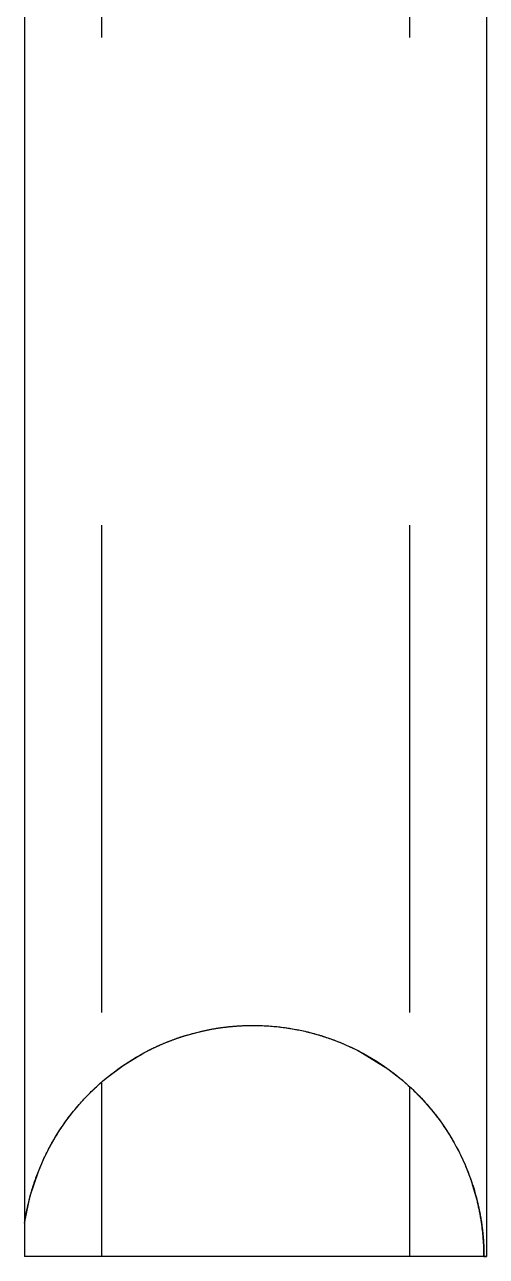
# Model space of a CAD drawing. Extents: x 0 to 0.339, y 0 to 0.995.
# Drawn here: x 0.2447 to 0.3395, y 0.2447 to 0.4974 of the extents above; entities that cross this region are included whole.
import ezdxf

# ---------------------------------------------------------------- set-up
doc = ezdxf.new("R2010")
doc.units = 0
doc.linetypes.add('HIDDEN', pattern=[0.037501, 0.025013, -0.012488])
doc.layers.add('LEFT', color=7, linetype='CONTINUOUS')
doc.layers.add('LEFT_HID', color=7, linetype='HIDDEN')

msp = doc.modelspace()

# ---------------------------------------------------------------- linework, layer by layer
at = {"layer": 'LEFT'}
for p, q in [((0.244737, 0.994733), (0.244737, 0.244733)), ((0.339474, 0.994733), (0.339474, 0.244733)), ((0.279189, 0.290443), (0.280057, 0.29067)), ((0.280057, 0.29067), (0.28093, 0.290881)), ((0.28093, 0.290881), (0.281807, 0.291075)), ((0.281396, 0.290986), (0.281556, 0.291021)), ((0.281556, 0.291021), (0.281716, 0.291056)), ((0.281716, 0.291056), (0.281875, 0.29109)), ((0.281807, 0.291075), (0.282687, 0.291253)), ((0.281875, 0.29109), (0.282035, 0.291123)), ((0.282035, 0.291123), (0.282196, 0.291156)), ((0.282196, 0.291156), (0.282356, 0.291188)), ((0.282356, 0.291188), (0.282516, 0.29122)), ((0.282516, 0.29122), (0.282677, 0.291251)), ((0.282677, 0.291251), (0.282837, 0.291281)), ((0.282687, 0.291253), (0.28357, 0.291413)), ((0.282837, 0.291281), (0.282998, 0.291311)), ((0.282998, 0.291311), (0.283159, 0.291341)), ((0.283159, 0.291341), (0.283319, 0.29137)), ((0.283319, 0.29137), (0.28348, 0.291398)), ((0.28348, 0.291398), (0.283641, 0.291426)), ((0.28357, 0.291413), (0.284456, 0.291557)), ((0.283641, 0.291426), (0.283803, 0.291453)), ((0.283803, 0.291453), (0.283964, 0.29148)), ((0.283964, 0.29148), (0.284125, 0.291506)), ((0.284125, 0.291506), (0.284287, 0.291531)), ((0.284287, 0.291531), (0.284448, 0.291556)), ((0.284448, 0.291556), (0.28461, 0.291581)), ((0.284456, 0.291557), (0.285345, 0.291685)), ((0.28461, 0.291581), (0.284771, 0.291605)), ((0.284771, 0.291605), (0.284933, 0.291628)), ((0.284933, 0.291628), (0.285095, 0.291651)), ((0.285095, 0.291651), (0.285257, 0.291673)), ((0.285257, 0.291673), (0.285419, 0.291694)), ((0.285345, 0.291685), (0.286236, 0.291795)), ((0.285419, 0.291694), (0.285581, 0.291716)), ((0.285581, 0.291716), (0.285743, 0.291736)), ((0.285743, 0.291736), (0.285905, 0.291756)), ((0.285905, 0.291756), (0.286068, 0.291775)), ((0.286068, 0.291775), (0.28623, 0.291794)), ((0.28623, 0.291794), (0.286392, 0.291813)), ((0.286236, 0.291795), (0.287129, 0.291888)), ((0.286392, 0.291813), (0.286555, 0.29183)), ((0.286555, 0.29183), (0.286717, 0.291848)), ((0.286717, 0.291848), (0.28688, 0.291864)), ((0.28688, 0.291864), (0.287043, 0.29188)), ((0.287043, 0.29188), (0.287205, 0.291896)), ((0.287129, 0.291888), (0.288024, 0.291965)), ((0.287205, 0.291896), (0.287368, 0.291911)), ((0.287368, 0.291911), (0.287531, 0.291925)), ((0.287531, 0.291925), (0.287694, 0.291939)), ((0.287694, 0.291939), (0.287857, 0.291952)), ((0.287857, 0.291952), (0.28802, 0.291965)), ((0.28802, 0.291965), (0.288183, 0.291977)), ((0.288024, 0.291965), (0.28892, 0.292024)), ((0.288183, 0.291977), (0.288346, 0.291988)), ((0.288346, 0.291988), (0.288509, 0.291999)), ((0.288509, 0.291999), (0.288672, 0.29201)), ((0.288672, 0.29201), (0.288835, 0.29202)), ((0.288835, 0.29202), (0.288998, 0.292029)), ((0.28892, 0.292024), (0.289817, 0.292067)), ((0.288998, 0.292029), (0.289161, 0.292038)), ((0.289161, 0.292038), (0.289325, 0.292046)), ((0.289325, 0.292046), (0.289488, 0.292053)), ((0.289488, 0.292053), (0.289651, 0.29206)), ((0.289651, 0.29206), (0.289814, 0.292067)), ((0.289814, 0.292067), (0.289978, 0.292073)), ((0.289817, 0.292067), (0.290714, 0.292093)), ((0.289978, 0.292073), (0.290141, 0.292078)), ((0.290141, 0.292078), (0.290304, 0.292083)), ((0.290304, 0.292083), (0.290468, 0.292087)), ((0.290468, 0.292087), (0.290631, 0.292091)), ((0.290631, 0.292091), (0.290795, 0.292094)), ((0.290714, 0.292093), (0.291612, 0.292101)), ((0.290795, 0.292094), (0.290958, 0.292097)), ((0.290958, 0.292097), (0.291122, 0.292099)), ((0.291122, 0.292099), (0.291285, 0.2921)), ((0.291285, 0.2921), (0.291448, 0.292101)), ((0.291448, 0.292101), (0.291612, 0.292101)), ((0.291612, 0.292101), (0.292556, 0.292092)), ((0.292556, 0.292092), (0.293499, 0.292063)), ((0.293499, 0.292063), (0.294442, 0.292016)), ((0.294442, 0.292016), (0.295384, 0.291951)), ((0.295384, 0.291951), (0.296324, 0.291866)), ((0.296324, 0.291866), (0.297263, 0.291763)), ((0.297263, 0.291763), (0.298199, 0.291641)), ((0.298199, 0.291641), (0.299132, 0.2915)), ((0.299132, 0.2915), (0.300063, 0.291341)), ((0.300063, 0.291341), (0.30099, 0.291163)), ((0.30099, 0.291163), (0.301914, 0.290967)), ((0.301914, 0.290967), (0.302833, 0.290753)), ((0.302833, 0.290753), (0.303748, 0.29052)), ((0.271609, 0.28767), (0.272426, 0.288042)), ((0.272426, 0.288042), (0.273251, 0.288398)), ((0.273251, 0.288398), (0.274082, 0.288738)), ((0.274082, 0.288738), (0.274919, 0.289062)), ((0.274919, 0.289062), (0.275762, 0.289371)), ((0.275762, 0.289371), (0.276611, 0.289663)), ((0.276611, 0.289663), (0.277465, 0.289939)), ((0.277465, 0.289939), (0.278325, 0.290199)), ((0.278325, 0.290199), (0.279189, 0.290443)), ((0.278331, 0.290201), (0.279064, 0.290409)), ((0.303748, 0.29052), (0.304658, 0.290269)), ((0.304658, 0.290269), (0.305563, 0.29)), ((0.305563, 0.29), (0.306462, 0.289713)), ((0.306462, 0.289713), (0.307356, 0.289408)), ((0.307356, 0.289408), (0.308243, 0.289085)), ((0.308243, 0.289085), (0.309124, 0.288745)), ((0.309124, 0.288745), (0.309997, 0.288387)), ((0.309997, 0.288387), (0.310864, 0.288012)), ((0.310864, 0.288012), (0.311722, 0.28762)), ((0.266865, 0.285123), (0.267635, 0.285585)), ((0.267635, 0.285585), (0.268414, 0.286032)), ((0.268414, 0.286032), (0.269201, 0.286464)), ((0.268746, 0.286217), (0.270352, 0.287062)), ((0.269201, 0.286464), (0.269996, 0.286881)), ((0.269996, 0.286881), (0.270799, 0.287284)), ((0.270799, 0.287284), (0.271609, 0.28767)), ((0.311465, 0.28774), (0.313138, 0.286927)), ((0.311722, 0.28762), (0.312573, 0.287211)), ((0.312573, 0.287211), (0.313415, 0.286785)), ((0.313415, 0.286785), (0.314249, 0.286342)), ((0.314249, 0.286342), (0.315074, 0.285882)), ((0.315074, 0.285882), (0.315889, 0.285407)), ((0.261477, 0.281279), (0.26495, 0.283885)), ((0.263154, 0.2826), (0.263877, 0.283132)), ((0.263877, 0.283132), (0.26461, 0.283651)), ((0.26461, 0.283651), (0.265352, 0.284156)), ((0.265352, 0.284156), (0.266104, 0.284647)), ((0.266104, 0.284647), (0.266865, 0.285123)), ((0.315889, 0.285407), (0.316695, 0.284915)), ((0.316695, 0.284915), (0.317491, 0.284407)), ((0.317491, 0.284407), (0.318276, 0.283883)), ((0.318276, 0.283883), (0.319051, 0.283344)), ((0.319051, 0.283344), (0.319815, 0.282789)), ((0.26026, 0.28024), (0.26053, 0.280478)), ((0.260368, 0.280335), (0.261048, 0.280921)), ((0.26053, 0.280478), (0.26072, 0.280642)), ((0.26053, 0.280478), (0.26053, 0.244733)), ((0.261048, 0.280921), (0.261739, 0.281494)), ((0.261459, 0.281264), (0.261461, 0.281266)), ((0.261739, 0.281494), (0.262442, 0.282054)), ((0.262442, 0.282054), (0.263154, 0.2826)), ((0.319815, 0.282789), (0.320568, 0.28222)), ((0.320568, 0.28222), (0.32131, 0.281635)), ((0.32131, 0.281635), (0.322039, 0.281036)), ((0.321713, 0.281307), (0.322111, 0.280976)), ((0.322039, 0.281036), (0.322757, 0.280423)), ((0.257656, 0.277759), (0.257908, 0.278016)), ((0.25776, 0.277866), (0.258395, 0.278502)), ((0.257908, 0.278016), (0.258162, 0.278271)), ((0.258162, 0.278271), (0.258417, 0.278524)), ((0.258395, 0.278502), (0.259041, 0.279126)), ((0.258417, 0.278524), (0.258675, 0.278776)), ((0.258675, 0.278776), (0.258934, 0.279025)), ((0.258934, 0.279025), (0.259196, 0.279272)), ((0.259041, 0.279126), (0.259698, 0.279737)), ((0.259196, 0.279272), (0.259459, 0.279517)), ((0.259459, 0.279517), (0.259724, 0.27976)), ((0.259698, 0.279737), (0.260368, 0.280335)), ((0.259724, 0.27976), (0.259991, 0.280001)), ((0.259991, 0.280001), (0.26026, 0.28024)), ((0.322757, 0.280423), (0.323462, 0.279795)), ((0.323462, 0.279795), (0.324154, 0.279153)), ((0.323529, 0.279733), (0.32368, 0.279595)), ((0.32368, 0.279595), (0.32368, 0.244733)), ((0.324154, 0.279153), (0.324834, 0.278498)), ((0.324834, 0.278498), (0.3255, 0.277829)), ((0.255348, 0.275207), (0.255932, 0.275889)), ((0.25548, 0.275363), (0.255713, 0.275637)), ((0.255713, 0.275637), (0.255949, 0.275909)), ((0.255932, 0.275889), (0.256529, 0.27656)), ((0.255949, 0.275909), (0.256187, 0.276179)), ((0.256187, 0.276179), (0.256427, 0.276447)), ((0.256427, 0.276447), (0.256669, 0.276713)), ((0.256529, 0.27656), (0.257139, 0.277219)), ((0.256669, 0.276713), (0.256912, 0.276977)), ((0.256912, 0.276977), (0.257158, 0.27724)), ((0.257139, 0.277219), (0.25776, 0.277866)), ((0.257158, 0.27724), (0.257406, 0.277501)), ((0.257406, 0.277501), (0.257656, 0.277759)), ((0.3255, 0.277829), (0.326153, 0.277147)), ((0.326153, 0.277147), (0.326792, 0.276452)), ((0.326792, 0.276452), (0.327417, 0.275745)), ((0.327417, 0.275745), (0.328028, 0.275025)), ((0.253144, 0.272373), (0.253675, 0.273097)), ((0.253472, 0.272824), (0.253687, 0.273113)), ((0.253675, 0.273097), (0.254219, 0.273811)), ((0.253687, 0.273113), (0.253903, 0.2734)), ((0.253903, 0.2734), (0.254122, 0.273686)), ((0.254122, 0.273686), (0.254343, 0.27397)), ((0.254219, 0.273811), (0.254777, 0.274514)), ((0.254343, 0.27397), (0.254566, 0.274252)), ((0.254566, 0.274252), (0.254791, 0.274532)), ((0.254777, 0.274514), (0.255348, 0.275207)), ((0.254791, 0.274532), (0.255019, 0.274811)), ((0.255019, 0.274811), (0.255248, 0.275088)), ((0.255248, 0.275088), (0.25548, 0.275363)), ((0.328028, 0.275025), (0.328624, 0.274293)), ((0.328624, 0.274293), (0.329206, 0.27355)), ((0.329206, 0.27355), (0.329773, 0.272795)), ((0.251635, 0.270142), (0.252124, 0.270895)), ((0.251643, 0.270154), (0.251837, 0.270457)), ((0.251837, 0.270457), (0.252033, 0.270758)), ((0.252033, 0.270758), (0.252232, 0.271058)), ((0.252124, 0.270895), (0.252627, 0.271639)), ((0.252232, 0.271058), (0.252433, 0.271356)), ((0.252433, 0.271356), (0.252637, 0.271653)), ((0.252627, 0.271639), (0.253144, 0.272373)), ((0.252637, 0.271653), (0.252842, 0.271948)), ((0.252842, 0.271948), (0.25305, 0.272242)), ((0.25305, 0.272242), (0.25326, 0.272534)), ((0.25326, 0.272534), (0.253472, 0.272824)), ((0.329773, 0.272795), (0.330325, 0.272029)), ((0.330325, 0.272029), (0.330861, 0.271252)), ((0.330861, 0.271252), (0.331382, 0.270464)), ((0.331382, 0.270464), (0.331887, 0.269667)), ((0.249825, 0.267041), (0.250256, 0.267829)), ((0.250173, 0.26768), (0.250349, 0.267994)), ((0.250256, 0.267829), (0.250701, 0.268608)), ((0.250349, 0.267994), (0.250526, 0.268307)), ((0.250526, 0.268307), (0.250707, 0.268618)), ((0.250701, 0.268608), (0.251161, 0.269379)), ((0.250707, 0.268618), (0.250889, 0.268928)), ((0.250889, 0.268928), (0.251074, 0.269237)), ((0.251074, 0.269237), (0.251261, 0.269544)), ((0.251161, 0.269379), (0.251635, 0.270142)), ((0.251261, 0.269544), (0.251451, 0.26985)), ((0.251451, 0.26985), (0.251643, 0.270154)), ((0.331887, 0.269667), (0.332376, 0.268859)), ((0.332376, 0.268859), (0.332848, 0.268042)), ((0.332848, 0.268042), (0.333305, 0.267215)), ((0.248625, 0.26463), (0.24901, 0.265441)), ((0.248856, 0.265122), (0.249012, 0.265446)), ((0.24901, 0.265441), (0.24941, 0.266245)), ((0.249012, 0.265446), (0.249171, 0.265769)), ((0.249171, 0.265769), (0.249332, 0.266091)), ((0.249332, 0.266091), (0.249495, 0.266411)), ((0.24941, 0.266245), (0.249825, 0.267041)), ((0.249495, 0.266411), (0.249661, 0.26673)), ((0.249661, 0.26673), (0.249829, 0.267048)), ((0.249829, 0.267048), (0.25, 0.267365)), ((0.25, 0.267365), (0.250173, 0.26768)), ((0.333305, 0.267215), (0.333744, 0.26638)), ((0.333744, 0.26638), (0.334168, 0.265536)), ((0.334168, 0.265536), (0.334574, 0.264684)), ((0.247564, 0.262154), (0.247902, 0.262986)), ((0.247697, 0.262488), (0.247833, 0.262821)), ((0.247833, 0.262821), (0.247972, 0.263153)), ((0.247902, 0.262986), (0.248255, 0.263811)), ((0.247972, 0.263153), (0.248113, 0.263484)), ((0.248113, 0.263484), (0.248257, 0.263814)), ((0.248255, 0.263811), (0.248625, 0.26463)), ((0.248257, 0.263814), (0.248403, 0.264143)), ((0.248403, 0.264143), (0.248551, 0.26447)), ((0.248551, 0.26447), (0.248703, 0.264797)), ((0.248703, 0.264797), (0.248856, 0.265122)), ((0.334574, 0.264684), (0.334963, 0.263824)), ((0.334963, 0.263824), (0.335335, 0.262956)), ((0.335335, 0.262956), (0.335689, 0.262081)), ((0.246838, 0.260193), (0.246895, 0.260358)), ((0.246895, 0.260358), (0.246952, 0.260522)), ((0.246952, 0.260522), (0.247011, 0.260686)), ((0.247011, 0.260686), (0.24707, 0.26085)), ((0.24707, 0.26085), (0.247129, 0.261014)), ((0.247129, 0.261014), (0.24719, 0.261178)), ((0.24719, 0.261178), (0.24725, 0.261341)), ((0.24725, 0.261341), (0.247312, 0.261504)), ((0.247312, 0.261504), (0.247374, 0.261667)), ((0.247374, 0.261667), (0.247437, 0.26183)), ((0.247437, 0.26183), (0.2475, 0.261992)), ((0.2475, 0.261992), (0.247564, 0.262154)), ((0.247564, 0.262154), (0.247697, 0.262488)), ((0.335689, 0.262081), (0.336026, 0.261199)), ((0.336026, 0.261199), (0.336345, 0.260311)), ((0.336345, 0.260311), (0.336647, 0.259416)), ((0.246005, 0.257532), (0.246053, 0.2577)), ((0.246053, 0.2577), (0.246101, 0.257867)), ((0.246101, 0.257867), (0.24615, 0.258035)), ((0.24615, 0.258035), (0.246199, 0.258202)), ((0.246199, 0.258202), (0.246249, 0.258369)), ((0.246249, 0.258369), (0.246299, 0.258536)), ((0.246299, 0.258536), (0.24635, 0.258702)), ((0.24635, 0.258702), (0.246402, 0.258869)), ((0.246402, 0.258869), (0.246454, 0.259035)), ((0.246454, 0.259035), (0.246507, 0.259201)), ((0.246507, 0.259201), (0.246561, 0.259367)), ((0.246561, 0.259367), (0.246615, 0.259533)), ((0.246615, 0.259533), (0.24667, 0.259698)), ((0.24667, 0.259698), (0.246725, 0.259863)), ((0.246725, 0.259863), (0.246781, 0.260028)), ((0.246781, 0.260028), (0.246838, 0.260193)), ((0.33672, 0.259191), (0.336647, 0.259416)), ((0.336792, 0.258965), (0.33672, 0.259191)), ((0.336862, 0.258739), (0.336792, 0.258965)), ((0.336932, 0.258512), (0.336862, 0.258739)), ((0.337, 0.258285), (0.336932, 0.258512)), ((0.337067, 0.258058), (0.337, 0.258285)), ((0.337133, 0.25783), (0.337067, 0.258058)), ((0.337198, 0.257602), (0.337133, 0.25783)), ((0.244739, 0.251569), (0.245907, 0.257174)), ((0.245369, 0.254997), (0.245407, 0.255167)), ((0.245407, 0.255167), (0.245446, 0.255337)), ((0.245446, 0.255337), (0.245485, 0.255507)), ((0.245485, 0.255507), (0.245525, 0.255676)), ((0.245525, 0.255676), (0.245566, 0.255846)), ((0.245566, 0.255846), (0.245607, 0.256015)), ((0.245607, 0.256015), (0.245649, 0.256184)), ((0.245649, 0.256184), (0.245691, 0.256353)), ((0.245691, 0.256353), (0.245734, 0.256522)), ((0.245734, 0.256522), (0.245778, 0.256691)), ((0.245778, 0.256691), (0.245822, 0.25686)), ((0.245822, 0.25686), (0.245867, 0.257028)), ((0.245867, 0.257028), (0.245913, 0.257196)), ((0.245913, 0.257196), (0.245959, 0.257364)), ((0.245959, 0.257364), (0.246005, 0.257532)), ((0.337262, 0.257374), (0.337198, 0.257602)), ((0.337325, 0.257146), (0.337262, 0.257374)), ((0.337386, 0.256917), (0.337325, 0.257146)), ((0.337447, 0.256688), (0.337386, 0.256917)), ((0.337506, 0.256458), (0.337447, 0.256688)), ((0.337564, 0.256228), (0.337506, 0.256458)), ((0.337621, 0.255998), (0.337564, 0.256228)), ((0.337677, 0.255768), (0.337621, 0.255998)), ((0.337731, 0.255538), (0.337677, 0.255768)), ((0.337785, 0.255307), (0.337731, 0.255538)), ((0.337837, 0.255076), (0.337785, 0.255307)), ((0.244902, 0.252602), (0.244931, 0.252774)), ((0.244931, 0.252774), (0.244961, 0.252946)), ((0.244961, 0.252946), (0.244991, 0.253118)), ((0.244991, 0.253118), (0.245023, 0.253289)), ((0.245023, 0.253289), (0.245054, 0.25346)), ((0.245054, 0.25346), (0.245087, 0.253632)), ((0.245087, 0.253632), (0.24512, 0.253803)), ((0.24512, 0.253803), (0.245154, 0.253974)), ((0.245154, 0.253974), (0.245188, 0.254145)), ((0.245188, 0.254145), (0.245223, 0.254315)), ((0.245223, 0.254315), (0.245258, 0.254486)), ((0.245258, 0.254486), (0.245295, 0.254656)), ((0.245295, 0.254656), (0.245331, 0.254827)), ((0.245331, 0.254827), (0.245369, 0.254997)), ((0.337888, 0.254844), (0.337837, 0.255076)), ((0.337938, 0.254613), (0.337888, 0.254844)), ((0.337923, 0.254683), (0.337957, 0.254527)), ((0.337987, 0.254381), (0.337938, 0.254613)), ((0.337957, 0.254527), (0.337989, 0.254371)), ((0.338035, 0.254148), (0.337987, 0.254381)), ((0.337989, 0.254371), (0.338021, 0.254215)), ((0.338021, 0.254215), (0.338053, 0.25406)), ((0.338082, 0.253916), (0.338035, 0.254148)), ((0.338053, 0.25406), (0.338084, 0.253903)), ((0.338127, 0.253684), (0.338082, 0.253916)), ((0.338084, 0.253903), (0.338115, 0.253747)), ((0.338115, 0.253747), (0.338145, 0.253591)), ((0.338171, 0.253451), (0.338127, 0.253684)), ((0.338145, 0.253591), (0.338174, 0.253435)), ((0.338214, 0.253218), (0.338171, 0.253451)), ((0.338174, 0.253435), (0.338203, 0.253278)), ((0.338203, 0.253278), (0.338231, 0.253122)), ((0.338256, 0.252984), (0.338214, 0.253218)), ((0.338231, 0.253122), (0.338259, 0.252965)), ((0.338297, 0.252751), (0.338256, 0.252984)), ((0.338259, 0.252965), (0.338287, 0.252808)), ((0.338287, 0.252808), (0.338314, 0.252651)), ((0.338336, 0.252517), (0.338297, 0.252751)), ((0.338314, 0.252651), (0.33834, 0.252494)), ((0.244739, 0.251569), (0.244765, 0.251742)), ((0.244739, 0.251569), (0.244739, 0.244733)), ((0.244765, 0.251742), (0.244791, 0.251914)), ((0.244791, 0.251914), (0.244818, 0.252086)), ((0.244818, 0.252086), (0.244845, 0.252259)), ((0.244845, 0.252259), (0.244873, 0.252431)), ((0.244873, 0.252431), (0.244902, 0.252602)), ((0.338375, 0.252283), (0.338336, 0.252517)), ((0.33834, 0.252494), (0.338366, 0.252337)), ((0.338366, 0.252337), (0.338391, 0.25218)), ((0.338412, 0.252049), (0.338375, 0.252283)), ((0.338391, 0.25218), (0.338416, 0.252023)), ((0.338448, 0.251815), (0.338412, 0.252049)), ((0.338416, 0.252023), (0.33844, 0.251866)), ((0.33844, 0.251866), (0.338464, 0.251709)), ((0.338483, 0.251581), (0.338448, 0.251815)), ((0.338464, 0.251709), (0.338487, 0.251551)), ((0.338516, 0.251346), (0.338483, 0.251581)), ((0.338487, 0.251551), (0.33851, 0.251394)), ((0.33851, 0.251394), (0.338532, 0.251236)), ((0.338549, 0.251112), (0.338516, 0.251346)), ((0.338532, 0.251236), (0.338553, 0.251078)), ((0.33858, 0.250877), (0.338549, 0.251112)), ((0.338553, 0.251078), (0.338574, 0.250921)), ((0.338574, 0.250921), (0.338595, 0.250763)), ((0.33861, 0.250642), (0.33858, 0.250877)), ((0.338595, 0.250763), (0.338615, 0.250605)), ((0.338639, 0.250406), (0.33861, 0.250642)), ((0.338615, 0.250605), (0.338634, 0.250447)), ((0.338634, 0.250447), (0.338653, 0.250289)), ((0.338667, 0.250171), (0.338639, 0.250406)), ((0.338653, 0.250289), (0.338672, 0.250131)), ((0.338694, 0.249936), (0.338667, 0.250171)), ((0.338672, 0.250131), (0.33869, 0.249973)), ((0.33869, 0.249973), (0.338707, 0.249815)), ((0.338719, 0.2497), (0.338694, 0.249936)), ((0.338707, 0.249815), (0.338724, 0.249657)), ((0.338743, 0.249464), (0.338719, 0.2497)), ((0.338724, 0.249657), (0.33874, 0.249498)), ((0.33874, 0.249498), (0.338756, 0.24934)), ((0.338766, 0.249228), (0.338743, 0.249464)), ((0.338756, 0.24934), (0.338771, 0.249181)), ((0.338788, 0.248992), (0.338766, 0.249228)), ((0.338771, 0.249181), (0.338786, 0.249023)), ((0.338786, 0.249023), (0.3388, 0.248865)), ((0.338809, 0.248756), (0.338788, 0.248992)), ((0.3388, 0.248865), (0.338813, 0.248706)), ((0.338829, 0.24852), (0.338809, 0.248756)), ((0.338813, 0.248706), (0.338826, 0.248547)), ((0.338826, 0.248547), (0.338839, 0.248389)), ((0.338847, 0.248284), (0.338829, 0.24852)), ((0.338839, 0.248389), (0.338851, 0.24823)), ((0.338864, 0.248048), (0.338847, 0.248284)), ((0.338851, 0.24823), (0.338862, 0.248071)), ((0.338862, 0.248071), (0.338873, 0.247913)), ((0.33888, 0.247811), (0.338864, 0.248048)), ((0.338873, 0.247913), (0.338884, 0.247754)), ((0.338895, 0.247575), (0.33888, 0.247811)), ((0.338884, 0.247754), (0.338894, 0.247595)), ((0.338894, 0.247595), (0.338903, 0.247436)), ((0.338909, 0.247338), (0.338895, 0.247575)), ((0.338903, 0.247436), (0.338912, 0.247277)), ((0.338921, 0.247101), (0.338909, 0.247338)), ((0.338912, 0.247277), (0.33892, 0.247118)), ((0.33892, 0.247118), (0.338928, 0.24696)), ((0.338932, 0.246865), (0.338921, 0.247101)), ((0.338928, 0.24696), (0.338935, 0.246801)), ((0.338942, 0.246628), (0.338932, 0.246865)), ((0.338935, 0.246801), (0.338942, 0.246642)), ((0.338942, 0.246642), (0.338948, 0.246483)), ((0.338951, 0.246391), (0.338942, 0.246628)), ((0.338948, 0.246483), (0.338954, 0.246324)), ((0.338959, 0.246154), (0.338951, 0.246391)), ((0.338954, 0.246324), (0.338959, 0.246165)), ((0.338959, 0.246165), (0.338963, 0.246005)), ((0.338965, 0.245917), (0.338959, 0.246154)), ((0.338963, 0.246005), (0.338967, 0.245846)), ((0.338971, 0.24568), (0.338965, 0.245917)), ((0.338967, 0.245846), (0.338971, 0.245687)), ((0.338971, 0.245687), (0.338974, 0.245528)), ((0.338975, 0.245444), (0.338971, 0.24568)), ((0.338974, 0.245528), (0.338976, 0.245369)), ((0.338978, 0.245207), (0.338975, 0.245444)), ((0.338976, 0.245369), (0.338978, 0.24521)), ((0.338978, 0.24521), (0.338979, 0.245051)), ((0.33898, 0.24497), (0.338978, 0.245207)), ((0.244739, 0.244733), (0.244737, 0.244733)), ((0.244737, 0.244733), (0.244737, 0.244733)), ((0.26053, 0.244733), (0.244739, 0.244733)), ((0.292105, 0.244733), (0.26053, 0.244733)), ((0.32368, 0.244733), (0.292105, 0.244733)), ((0.33898, 0.244733), (0.32368, 0.244733)), ((0.338979, 0.245051), (0.33898, 0.244892)), ((0.33898, 0.244733), (0.33898, 0.24497)), ((0.33898, 0.244892), (0.33898, 0.244733)), ((0.33898, 0.244733), (0.339474, 0.244733))]:
    msp.add_line(p, q, dxfattribs=at)
at = {"layer": 'LEFT_HID', "linetype": 'HIDDEN'}
for p, q in [((0.260526, 0.994733), (0.260526, 0.244733)), ((0.323684, 0.994733), (0.323684, 0.244733)), ((0.279064, 0.290409), (0.281396, 0.290986)), ((0.291612, 0.292101), (0.291937, 0.2921)), ((0.291937, 0.2921), (0.292262, 0.292097)), ((0.292262, 0.292097), (0.292587, 0.292091)), ((0.292587, 0.292091), (0.292912, 0.292083)), ((0.292912, 0.292083), (0.293237, 0.292073)), ((0.293237, 0.292073), (0.293562, 0.292061)), ((0.293562, 0.292061), (0.293887, 0.292046)), ((0.293887, 0.292046), (0.294212, 0.29203)), ((0.294212, 0.29203), (0.294536, 0.292011)), ((0.294536, 0.292011), (0.294861, 0.291989)), ((0.294861, 0.291989), (0.295185, 0.291966)), ((0.295185, 0.291966), (0.295509, 0.29194)), ((0.295509, 0.29194), (0.295833, 0.291913)), ((0.295833, 0.291913), (0.296157, 0.291882)), ((0.296157, 0.291882), (0.296481, 0.29185)), ((0.296481, 0.29185), (0.296804, 0.291816)), ((0.296804, 0.291816), (0.297127, 0.291779)), ((0.297127, 0.291779), (0.29745, 0.29174)), ((0.29745, 0.29174), (0.297773, 0.291699)), ((0.297773, 0.291699), (0.298095, 0.291655)), ((0.298095, 0.291655), (0.298417, 0.29161)), ((0.298417, 0.29161), (0.298738, 0.291562)), ((0.298738, 0.291562), (0.29906, 0.291512)), ((0.29906, 0.291512), (0.299381, 0.29146)), ((0.299381, 0.29146), (0.299701, 0.291405)), ((0.299701, 0.291405), (0.300021, 0.291349)), ((0.300021, 0.291349), (0.300341, 0.29129)), ((0.300341, 0.29129), (0.300661, 0.291229)), ((0.300661, 0.291229), (0.30098, 0.291166)), ((0.30098, 0.291166), (0.301298, 0.2911)), ((0.301298, 0.2911), (0.301616, 0.291033)), ((0.301616, 0.291033), (0.301934, 0.290963)), ((0.301934, 0.290963), (0.302251, 0.290891)), ((0.302251, 0.290891), (0.302567, 0.290817)), ((0.302567, 0.290817), (0.302884, 0.29074)), ((0.302884, 0.29074), (0.303199, 0.290662)), ((0.303199, 0.290662), (0.303514, 0.290581)), ((0.303514, 0.290581), (0.303829, 0.290499)), ((0.272322, 0.287996), (0.272447, 0.288051)), ((0.272447, 0.288051), (0.272572, 0.288106)), ((0.272572, 0.288106), (0.272697, 0.28816)), ((0.272697, 0.28816), (0.272822, 0.288215)), ((0.272822, 0.288215), (0.272947, 0.288269)), ((0.272947, 0.288269), (0.273072, 0.288322)), ((0.273072, 0.288322), (0.273198, 0.288375)), ((0.273198, 0.288375), (0.273323, 0.288428)), ((0.273323, 0.288428), (0.273449, 0.288481)), ((0.273449, 0.288481), (0.273575, 0.288533)), ((0.273575, 0.288533), (0.273701, 0.288584)), ((0.273701, 0.288584), (0.273827, 0.288636)), ((0.273827, 0.288636), (0.273954, 0.288687)), ((0.273954, 0.288687), (0.27408, 0.288737)), ((0.27408, 0.288737), (0.274207, 0.288788)), ((0.274207, 0.288788), (0.274334, 0.288837)), ((0.274334, 0.288837), (0.274461, 0.288887)), ((0.274461, 0.288887), (0.274588, 0.288936)), ((0.274588, 0.288936), (0.274715, 0.288985)), ((0.274715, 0.288985), (0.274842, 0.289033)), ((0.274842, 0.289033), (0.27497, 0.289081)), ((0.27497, 0.289081), (0.275098, 0.289129)), ((0.275098, 0.289129), (0.275225, 0.289176)), ((0.275225, 0.289176), (0.275353, 0.289223)), ((0.275353, 0.289223), (0.275481, 0.28927)), ((0.275481, 0.28927), (0.27561, 0.289316)), ((0.27561, 0.289316), (0.275738, 0.289362)), ((0.275738, 0.289362), (0.275866, 0.289408)), ((0.275866, 0.289408), (0.275995, 0.289453)), ((0.275995, 0.289453), (0.276124, 0.289497)), ((0.276124, 0.289497), (0.276253, 0.289542)), ((0.276253, 0.289542), (0.276382, 0.289586)), ((0.276382, 0.289586), (0.276511, 0.289629)), ((0.276511, 0.289629), (0.27664, 0.289673)), ((0.27664, 0.289673), (0.276769, 0.289716)), ((0.276769, 0.289716), (0.276899, 0.289758)), ((0.276899, 0.289758), (0.277028, 0.2898)), ((0.277028, 0.2898), (0.277158, 0.289842)), ((0.277158, 0.289842), (0.277288, 0.289883)), ((0.277288, 0.289883), (0.277418, 0.289924)), ((0.277418, 0.289924), (0.277548, 0.289965)), ((0.277548, 0.289965), (0.277678, 0.290005)), ((0.277678, 0.290005), (0.277808, 0.290045)), ((0.277808, 0.290045), (0.277939, 0.290085)), ((0.277939, 0.290085), (0.278069, 0.290124)), ((0.278069, 0.290124), (0.2782, 0.290163)), ((0.2782, 0.290163), (0.278331, 0.290201)), ((0.303829, 0.290499), (0.304142, 0.290414)), ((0.304142, 0.290414), (0.304456, 0.290327)), ((0.304456, 0.290327), (0.304768, 0.290237)), ((0.304768, 0.290237), (0.30508, 0.290146)), ((0.30508, 0.290146), (0.305392, 0.290052)), ((0.305392, 0.290052), (0.305703, 0.289957)), ((0.305703, 0.289957), (0.306013, 0.289859)), ((0.306013, 0.289859), (0.306322, 0.289759)), ((0.306322, 0.289759), (0.306631, 0.289657)), ((0.306631, 0.289657), (0.306939, 0.289553)), ((0.306939, 0.289553), (0.307246, 0.289447)), ((0.307246, 0.289447), (0.307553, 0.289338)), ((0.307553, 0.289338), (0.307859, 0.289228)), ((0.307859, 0.289228), (0.308164, 0.289115)), ((0.308164, 0.289115), (0.308468, 0.289)), ((0.308468, 0.289), (0.308772, 0.288884)), ((0.308772, 0.288884), (0.309074, 0.288765)), ((0.309074, 0.288765), (0.309376, 0.288644)), ((0.309376, 0.288644), (0.309677, 0.288521)), ((0.309677, 0.288521), (0.309977, 0.288396)), ((0.309977, 0.288396), (0.310277, 0.288269)), ((0.310277, 0.288269), (0.310575, 0.28814)), ((0.310575, 0.28814), (0.310872, 0.288008)), ((0.310872, 0.288008), (0.311169, 0.287875)), ((0.26495, 0.283885), (0.268746, 0.286217)), ((0.270352, 0.287062), (0.270474, 0.287123)), ((0.270474, 0.287123), (0.270596, 0.287184)), ((0.270596, 0.287184), (0.270718, 0.287244)), ((0.270718, 0.287244), (0.270841, 0.287304)), ((0.270841, 0.287304), (0.270963, 0.287364)), ((0.270963, 0.287364), (0.271086, 0.287423)), ((0.271086, 0.287423), (0.271209, 0.287482)), ((0.271209, 0.287482), (0.271332, 0.28754)), ((0.271332, 0.28754), (0.271455, 0.287598)), ((0.271455, 0.287598), (0.271578, 0.287656)), ((0.271578, 0.287656), (0.271702, 0.287714)), ((0.271702, 0.287714), (0.271826, 0.287771)), ((0.271826, 0.287771), (0.27195, 0.287827)), ((0.27195, 0.287827), (0.272074, 0.287884)), ((0.272074, 0.287884), (0.272198, 0.28794)), ((0.272198, 0.28794), (0.272322, 0.287996)), ((0.311169, 0.287875), (0.311465, 0.28774)), ((0.313138, 0.286927), (0.319261, 0.283194)), ((0.319261, 0.283194), (0.321713, 0.281307)), ((0.26072, 0.280642), (0.261459, 0.281264)), ((0.261461, 0.281266), (0.261477, 0.281279)), ((0.322111, 0.280976), (0.323529, 0.279733)), ((0.32368, 0.279595), (0.324019, 0.27928)), ((0.324019, 0.27928), (0.324355, 0.278962)), ((0.324355, 0.278962), (0.324688, 0.27864)), ((0.324688, 0.27864), (0.325018, 0.278315)), ((0.325018, 0.278315), (0.325344, 0.277987)), ((0.325344, 0.277987), (0.325668, 0.277656)), ((0.325668, 0.277656), (0.325988, 0.277322)), ((0.325988, 0.277322), (0.326304, 0.276985)), ((0.326304, 0.276985), (0.326618, 0.276644)), ((0.326618, 0.276644), (0.326928, 0.276301)), ((0.326928, 0.276301), (0.327235, 0.275954)), ((0.327235, 0.275954), (0.327538, 0.275605)), ((0.327538, 0.275605), (0.327838, 0.275252)), ((0.327838, 0.275252), (0.328134, 0.274897)), ((0.328134, 0.274897), (0.328427, 0.274539)), ((0.328427, 0.274539), (0.328717, 0.274178)), ((0.328717, 0.274178), (0.329003, 0.273814)), ((0.329003, 0.273814), (0.329285, 0.273447)), ((0.329285, 0.273447), (0.329564, 0.273078)), ((0.329564, 0.273078), (0.329839, 0.272705)), ((0.329839, 0.272705), (0.33011, 0.272331)), ((0.33011, 0.272331), (0.330378, 0.271953)), ((0.330378, 0.271953), (0.330642, 0.271573)), ((0.330642, 0.271573), (0.330902, 0.271191)), ((0.330902, 0.271191), (0.331159, 0.270806)), ((0.331159, 0.270806), (0.331412, 0.270418)), ((0.331412, 0.270418), (0.331661, 0.270028)), ((0.331661, 0.270028), (0.331906, 0.269635)), ((0.331906, 0.269635), (0.332147, 0.269241)), ((0.332147, 0.269241), (0.332385, 0.268843)), ((0.332385, 0.268843), (0.332618, 0.268444)), ((0.332618, 0.268444), (0.332848, 0.268042)), ((0.332848, 0.268042), (0.333074, 0.267638)), ((0.333074, 0.267638), (0.333296, 0.267232)), ((0.333296, 0.267232), (0.333514, 0.266824)), ((0.333514, 0.266824), (0.333727, 0.266413)), ((0.333727, 0.266413), (0.333937, 0.266001)), ((0.333937, 0.266001), (0.334143, 0.265586)), ((0.334143, 0.265586), (0.334345, 0.26517)), ((0.334345, 0.26517), (0.334542, 0.264751)), ((0.334542, 0.264751), (0.334736, 0.264331)), ((0.334736, 0.264331), (0.334925, 0.263909)), ((0.334925, 0.263909), (0.33511, 0.263485)), ((0.33511, 0.263485), (0.335292, 0.263059)), ((0.335292, 0.263059), (0.335468, 0.262631)), ((0.245907, 0.257174), (0.247564, 0.262154)), ((0.335468, 0.262631), (0.335641, 0.262202)), ((0.335641, 0.262202), (0.33581, 0.261771)), ((0.33581, 0.261771), (0.335974, 0.261338)), ((0.335974, 0.261338), (0.336134, 0.260904)), ((0.336134, 0.260904), (0.33629, 0.260469)), ((0.33629, 0.260469), (0.336442, 0.260031)), ((0.336442, 0.260031), (0.336589, 0.259593)), ((0.336589, 0.259593), (0.336732, 0.259152)), ((0.336732, 0.259152), (0.336871, 0.258711)), ((0.336871, 0.258711), (0.337005, 0.258268)), ((0.337005, 0.258268), (0.337135, 0.257824)), ((0.337135, 0.257824), (0.337261, 0.257379)), ((0.337261, 0.257379), (0.337382, 0.256932)), ((0.337382, 0.256932), (0.337499, 0.256484)), ((0.337499, 0.256484), (0.337612, 0.256036)), ((0.337612, 0.256036), (0.33772, 0.255586)), ((0.33772, 0.255586), (0.337824, 0.255135)), ((0.337824, 0.255135), (0.337923, 0.254683)), ((0.292105, 0.244733), (0.244739, 0.244733)), ((0.26053, 0.244733), (0.260526, 0.244733)), ((0.260526, 0.244733), (0.260526, 0.244733)), ((0.339474, 0.244733), (0.292105, 0.244733)), ((0.32368, 0.244733), (0.323684, 0.244733)), ((0.323684, 0.244733), (0.323684, 0.244733))]:
    msp.add_line(p, q, dxfattribs=at)

doc.saveas('drawing.dxf')
